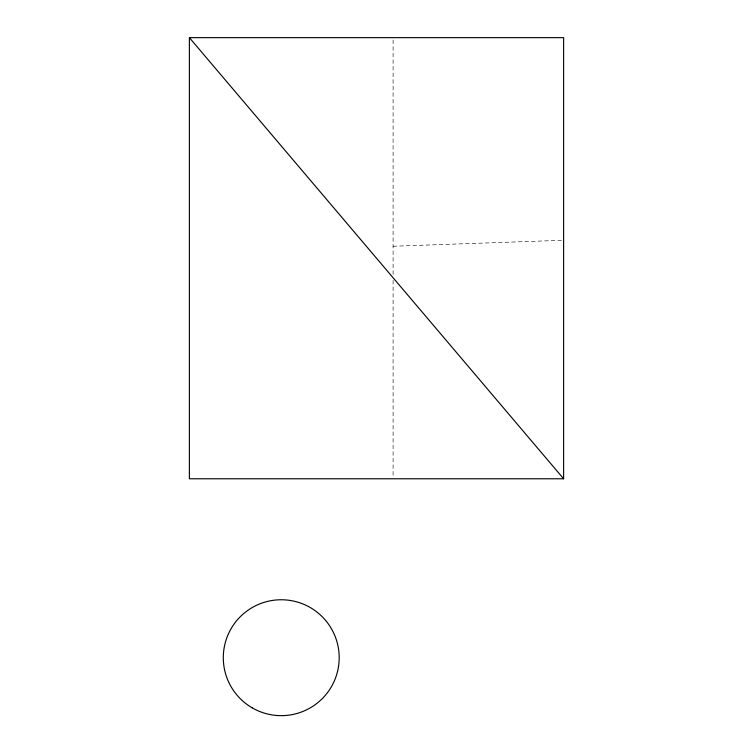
<?xml version="1.0" encoding="UTF-8"?>
<svg xmlns="http://www.w3.org/2000/svg" width="753" height="753" viewBox="0 0 753 753"><rect width="100%" height="100%" fill="white"/><g stroke="black" fill="none" stroke-linecap="round" stroke-linejoin="round"><path stroke-width="0.56" stroke-dasharray="3.77 2.82" d="M393.094 246.25L562.453 240.282M393.094 39.994L393.094 274.44M393.094 280.304L393.094 477.6"/><path stroke-width="1.13" d="M189.38 37.65L563.62 37.65L563.62 478.776L189.38 478.776L189.38 37.65L563.62 478.776M252.076 707.773A57.943 57.943 0 0 0 339.189 657.934A57.943 57.943 0 0 0 252.471 607.407A57.943 57.943 0 0 0 252.076 707.773"/></g></svg>
